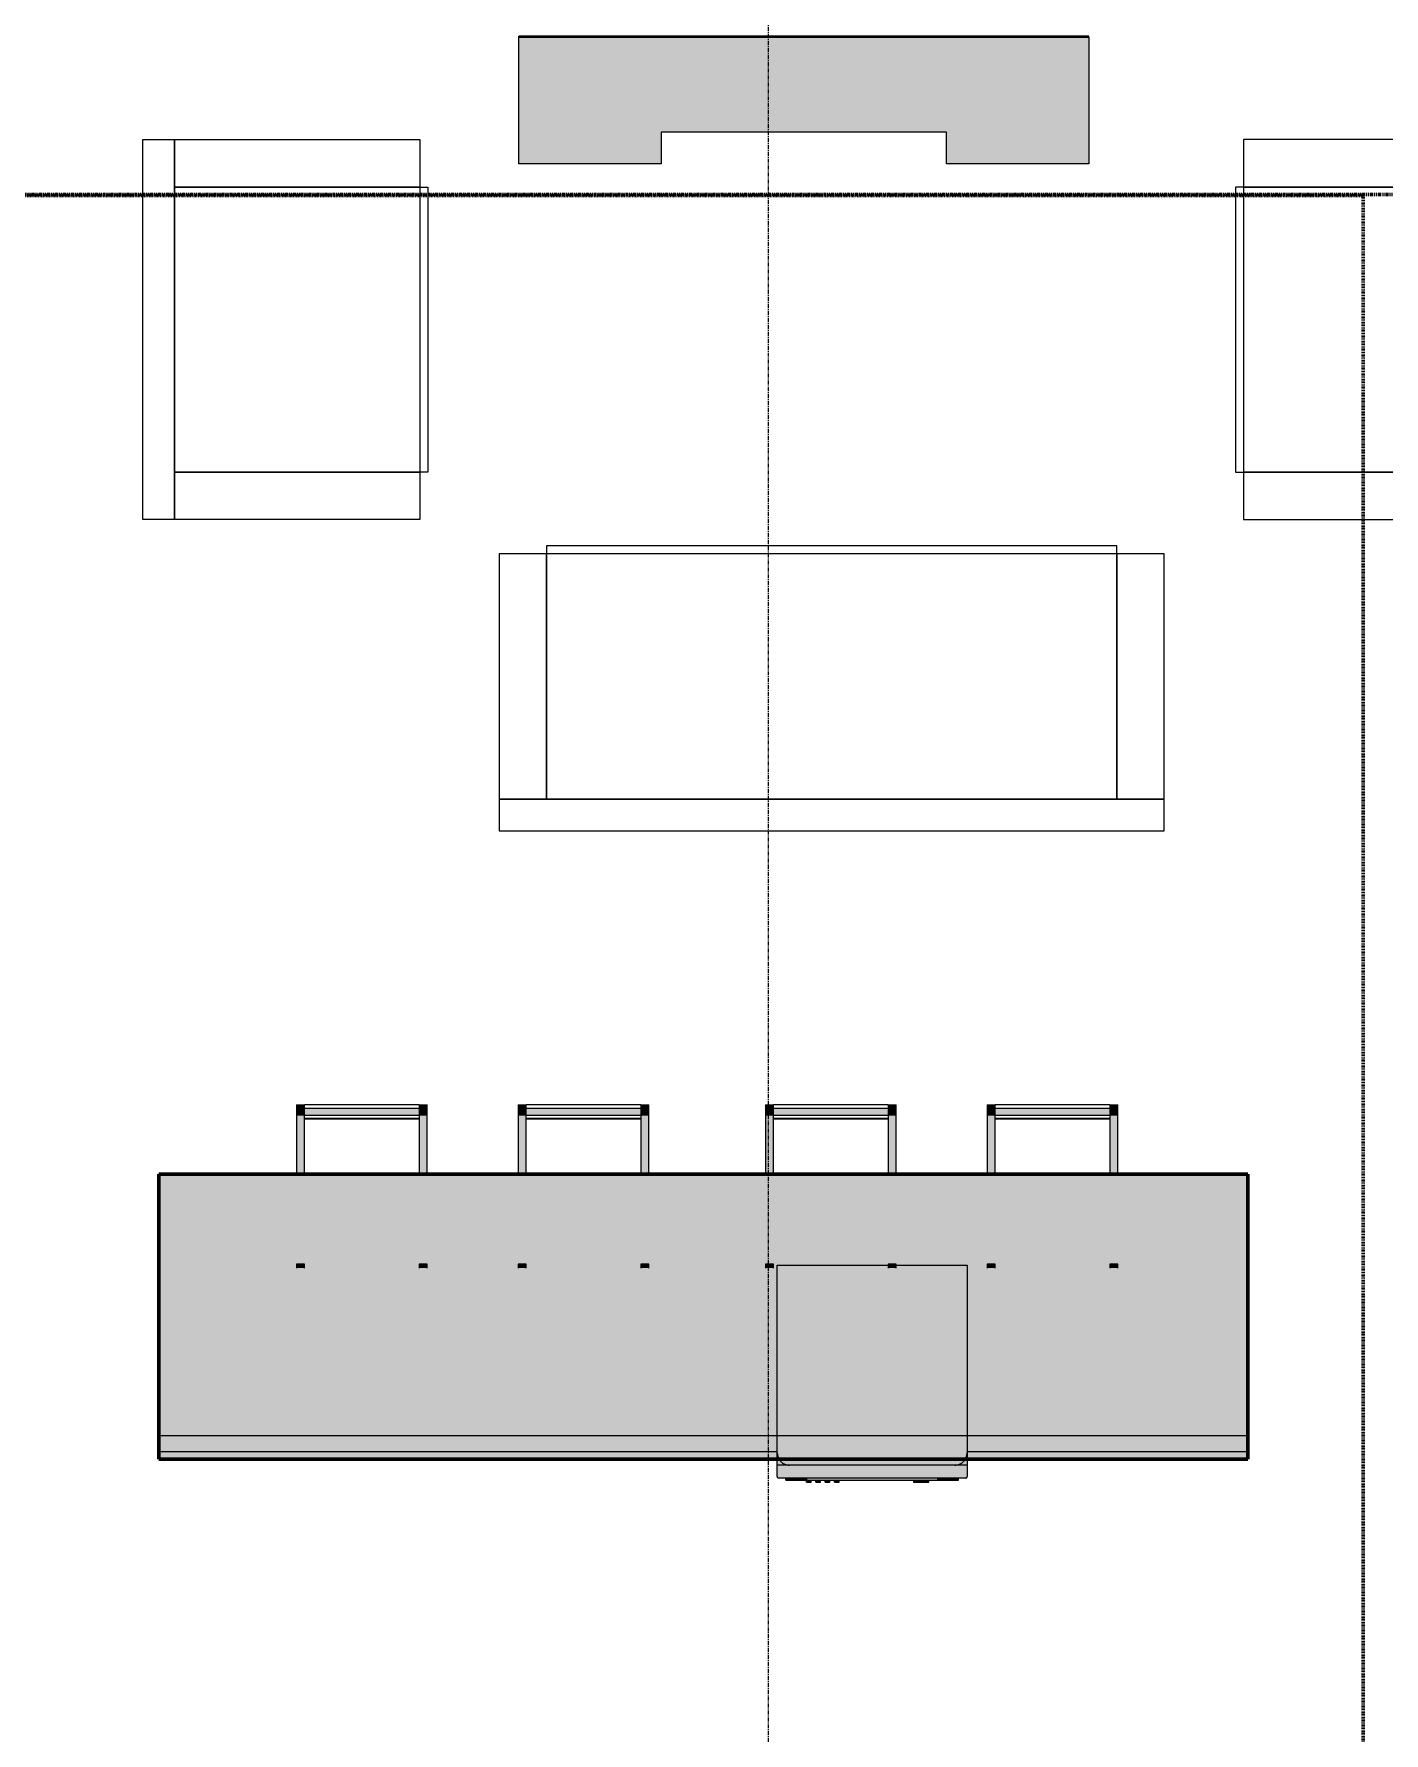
# Model space of a CAD drawing. Header units: inches. Extents: x -4061 to -1937, y 10959 to 12323.
# Drawn here: x -2266.1 to -2095.6, y 11894.4 to 12109 of the extents above; entities that cross this region are included whole.
import ezdxf

# ---------------------------------------------------------------- set-up
doc = ezdxf.new("R2010")
doc.units = ezdxf.units.IN
doc.header["$MEASUREMENT"] = 0
for name, pattern in [('Dash 1_16_', [0.125, 0.0625, -0.0625]), ('Double Dash 3_8_', [1, 0.375, -0.125, 0.125, -0.125, 0.125, -0.125]), ('Grid Line 1_2_', [0.875, 0.5, -0.125, 0.125, -0.125])]:
    doc.linetypes.add(name, pattern=pattern)
for name, color, linetype, lineweight in [('0-1', 7, 'Continuous', 5), ('0-2', 250, 'Continuous', 9), ('0-4', 10, 'Double Dash 3_8_', 60), ('C-PROP-LINE-1', 10, 'Double Dash 3_8_', 60), ('C-PROP-LINE-2', 91, 'Dash 1_16_', 60), ('I-FURN', 30, 'Continuous', 9), ('I-FURN-1', 250, 'Continuous', 9), ('I-FURN-2', 9, 'Continuous', 9), ('Q-CASE-1', 9, 'Continuous', 9), ('Q-CASE-2', 10, 'Continuous', 60), ('Q-CASE-3', 250, 'Continuous', 9), ('Q-SPCQ-1', 250, 'Continuous', 9), ('Q-SPCQ-2', 135, 'Continuous', 9), ('S-GRID-1', 1, 'Grid Line 1_2_', 9)]:
    doc.layers.add(name, color=color, linetype=linetype, lineweight=lineweight)

# ---------------------------------------------------------------- blocks, each defined once
blk = doc.blocks.new('Entertainment_Center_14771 - Entertainment_Center_14771-1352616-ENLARGED RCP - 3RD FLOOR PLAN - EAST')
at = {"layer": 'I-FURN-2'}
for points in [[(36, 6.12), (-36, 6.12), (-36, 6), (36, 6)], [(36, -10), (36, 6), (-36, 6), (-36, -10), (-18, -10), (-18, -6), (18, -6), (18, -10), (35, -10)], [(-34.85, -10), (-35.34, -10), (-35.31, -10.03), (-34.85, -10.03)], [(-18.66, -10.03), (-18.66, -10), (-19.66, -10), (-19.66, -10.03), (-19, -10.03)], [(19.66, -10), (18.66, -10), (18.66, -10.03), (19.66, -10.03)], [(35.34, -10.03), (35.31, -10), (34.85, -10), (34.85, -10.03), (35.31, -10.03)]]:
    blk.add_hatch(color=256, dxfattribs=at).paths.add_polyline_path(points, flags=0)
at = {"layer": 'I-FURN-1'}
for p, q in [((36, 6.12), (-36, 6.12)), ((-36, 6), (-36, 6.12)), ((-36, 6), (36, 6)), ((-36, -10), (-36, 6)), ((-36, 6), (36, 6)), ((36, 6), (36, 6.12)), ((36, 6), (36, -10)), ((18, -6), (-18, -6)), ((-18, -6), (-18, -10)), ((18, -10), (18, -6)), ((-18, -10), (-36, -10)), ((-35.34, -10.03), (-35.34, -10)), ((-34.85, -10.03), (-35.34, -10.03)), ((-34.85, -10), (-34.85, -10.03)), ((-19.66, -10.03), (-19.66, -10)), ((-18.66, -10.03), (-19.66, -10.03)), ((-18.66, -10), (-18.66, -10.03)), ((36, -10), (18, -10)), ((18.66, -10.03), (18.66, -10)), ((19.66, -10.03), (18.66, -10.03)), ((19.66, -10), (19.66, -10.03)), ((34.85, -10.03), (34.85, -10)), ((35.34, -10.03), (34.85, -10.03)), ((35.34, -10), (35.34, -10.03))]:
    blk.add_line(p, q, dxfattribs=at)
blk = doc.blocks.new('Couch-Both_Arms-Generic - 1-1352606-ENLARGED RCP - 3RD FLOOR PLAN - EAST')
at = {"layer": 'I-FURN'}
for p, q in [((-42, 13.5), (42, 13.5)), ((-36, 13.5), (-42, 13.5)), ((-42, 13.5), (-42, -17.5)), ((36, 13.5), (-36, 13.5)), ((-36, 13.5), (-36, -18.5)), ((-36, -17.5), (-36, 13.5)), ((36, -18.5), (36, 13.5)), ((42, 13.5), (36, 13.5)), ((36, 13.5), (36, -17.5)), ((42, -17.5), (42, 13.5)), ((-42, -17.5), (-36, -17.5)), ((-36, -18.5), (36, -18.5)), ((36, -17.5), (42, -17.5))]:
    blk.add_line(p, q, dxfattribs=at)
at = {"layer": 'I-FURN-1'}
for p, q in [((42, 17.5), (-42, 17.5)), ((-42, 17.5), (-42, -17.5)), ((42, -17.5), (42, 17.5)), ((-42, -17.5), (42, -17.5))]:
    blk.add_line(p, q, dxfattribs=at)
blk = doc.blocks.new('Couch-Both_Arms-Generic - 2-1523460-ENLARGED RCP - 3RD FLOOR PLAN - EAST')
at = {"layer": 'I-FURN'}
for p, q in [((-24, 17.5), (-18, 17.5)), ((-24, -13.5), (-24, 17.5)), ((-18, 18.5), (18, 18.5)), ((-18, -13.5), (-18, 18.5)), ((-18, 17.5), (-18, -13.5)), ((18, 18.5), (18, -13.5)), ((18, 17.5), (24, 17.5)), ((18, -13.5), (18, 17.5)), ((24, 17.5), (24, -13.5)), ((-24, -13.5), (24, -13.5)), ((-18, -13.5), (-24, -13.5)), ((18, -13.5), (-18, -13.5)), ((24, -13.5), (18, -13.5))]:
    blk.add_line(p, q, dxfattribs=at)
at = {"layer": 'I-FURN-1'}
for p, q in [((-24, 17.5), (24, 17.5)), ((-24, -17.5), (-24, 17.5)), ((24, 17.5), (24, -17.5)), ((24, -17.5), (-24, -17.5))]:
    blk.add_line(p, q, dxfattribs=at)
blk = doc.blocks.new('Couch-Both_Arms-Generic - 2-1352635-ENLARGED RCP - 3RD FLOOR PLAN - EAST')
at = {"layer": 'I-FURN'}
for p, q in [((-24, 13.5), (24, 13.5)), ((-18, 13.5), (-24, 13.5)), ((-24, 13.5), (-24, -17.5)), ((18, 13.5), (-18, 13.5)), ((-18, 13.5), (-18, -18.5)), ((-18, -17.5), (-18, 13.5)), ((18, -18.5), (18, 13.5)), ((24, 13.5), (18, 13.5)), ((18, 13.5), (18, -17.5)), ((24, -17.5), (24, 13.5)), ((-24, -17.5), (-18, -17.5)), ((-18, -18.5), (18, -18.5)), ((18, -17.5), (24, -17.5))]:
    blk.add_line(p, q, dxfattribs=at)
at = {"layer": 'I-FURN-1'}
for p, q in [((24, 17.5), (-24, 17.5)), ((-24, 17.5), (-24, -17.5)), ((24, -17.5), (24, 17.5)), ((-24, -17.5), (24, -17.5))]:
    blk.add_line(p, q, dxfattribs=at)
blk = doc.blocks.new('Dishwasher_15404 - 34_ counter-V21-ENLARGED RCP - 3RD FLOOR PLAN - EAST')
at = {"layer": 'Q-SPCQ-2'}
for points in [[(25.25, -22.43), (25.25, -1.57), (25.17, -1.1), (24.98, -0.71), (24.74, -0.42), (24.46, -0.21), (24.08, -0.05), (23.55, 0), (21.5, 0), (21.5, -24), (23.68, -24), (24.08, -23.95), (24.46, -23.79), (24.83, -23.48), (25.07, -23.15), (25.2, -22.77)], [(25, -0.74), (24.96, -0.67), (24.98, -0.71)], [(26.87, -23.8), (26.87, -0.15), (26.82, -0.06), (26.68, 0), (25.25, 0), (25.25, -24), (26.73, -23.98), (26.82, -23.94)], [(27.12, -1.09), (26.87, -1.09), (26.87, -2.61), (27.12, -2.61)], [(27.12, -20.19), (27.12, -3.81), (26.87, -3.81), (26.87, -20.19)], [(27.12, -2.61), (26.87, -2.63), (26.87, -3.81), (27.12, -3.81), (27.12, -2.78)], [(27.37, -5.81), (27.37, -4.82), (27.12, -4.82), (27.12, -5.81)], [(27.37, -6.66), (27.37, -5.81), (27.12, -5.81), (27.12, -6.79), (27.37, -6.79), (27.37, -6.76)], [(27.37, -16.74), (27.37, -16.15), (27.12, -16.15), (27.12, -16.74)], [(27.37, -17.92), (27.37, -17.33), (27.12, -17.33), (27.12, -17.92)], [(27.37, -19.1), (27.37, -18.51), (27.12, -18.51), (27.12, -19.1)], [(27.12, -21.01), (27.12, -20.19), (26.87, -20.19), (26.87, -21.39), (27.12, -21.39), (27.12, -21.22)], [(27.12, -22.91), (27.12, -21.39), (26.87, -21.39), (26.9, -22.91)], [(27.37, -20.28), (27.37, -19.69), (27.12, -19.69), (27.12, -20.28)]]:
    blk.add_hatch(color=256, dxfattribs=at).paths.add_polyline_path(points, flags=0)
h = blk.add_hatch(color=256, dxfattribs=at)
h.paths.add_polyline_path([(25.25, -24), (25.25, -22.43), (25.2, -22.83), (24.96, -23.33), (24.74, -23.58), (24.46, -23.79), (24.08, -23.95), (23.68, -24), (24.75, -24)], flags=0)
h.paths.add_polyline_path([(25.25, -1), (25.25, 0), (23.68, 0), (24.08, -0.05), (24.46, -0.21), (24.83, -0.52), (25.04, -0.79), (25.22, -1.25), (25.25, -1.31), (25.25, -1.17)], flags=0)
at = {"layer": 'Q-SPCQ-1'}
for p, q in [((0, -8.97), (0, 0)), ((0, 0), (23.68, 0)), ((23.68, 0), (25.25, 0)), ((25.25, 0), (26.68, 0)), ((25.25, 0), (25.25, -1.57)), ((25.25, -1.57), (25.25, -22.43)), ((26.87, -0.2), (26.87, -23.8)), ((27.12, -1.09), (26.87, -1.09)), ((27.12, -2.61), (27.12, -1.09)), ((27.12, -3.81), (27.12, -2.61)), ((27.12, -20.19), (27.12, -3.81)), ((27.37, -4.82), (27.12, -4.82)), ((27.37, -5.81), (27.37, -4.82)), ((27.37, -6.79), (27.37, -5.81)), ((27.12, -6.79), (27.37, -6.79)), ((0, -24), (0, -9.97)), ((27.37, -16.15), (27.12, -16.15)), ((27.37, -16.74), (27.12, -16.74)), ((27.37, -16.74), (27.37, -16.15)), ((27.37, -17.33), (27.12, -17.33)), ((27.37, -17.92), (27.12, -17.92)), ((27.37, -18.51), (27.12, -18.51)), ((27.37, -19.1), (27.12, -19.1)), ((27.37, -17.92), (27.37, -17.33)), ((27.37, -19.1), (27.37, -18.51)), ((27.37, -19.69), (27.12, -19.69)), ((27.12, -21.39), (27.12, -20.19)), ((27.37, -20.28), (27.12, -20.28)), ((27.12, -22.91), (27.12, -21.39)), ((27.37, -20.28), (27.37, -19.69)), ((25.25, -22.43), (25.25, -24)), ((27.12, -22.91), (26.87, -22.91)), ((23.68, -24), (0, -24)), ((25.25, -24), (23.68, -24)), ((26.68, -24), (25.25, -24))]:
    blk.add_line(p, q, dxfattribs=at)
for centre, radius, start, end in [((26.68, -0.2), 0.197, 0, 90), ((23.68, -1.57), 1.57, 0, 90), ((23.68, -1.57), 1.57, 32.077, 42.3359), ((23.68, -1.57), 1.57, 17.8182, 27.5266), ((23.68, -1.57), 1.57, 0, 13.6425), ((26.68, -0.2), 0.197, 15, 75), ((23.68, -22.43), 1.57, 270, 0), ((23.68, -22.43), 1.57, 317.6641, 327.923), ((23.68, -22.43), 1.57, 332.4734, 342.1818), ((23.68, -22.43), 1.57, 346.3575, 0), ((26.68, -23.8), 0.197, 270, 0)]:
    blk.add_arc(centre, radius, start, end, dxfattribs=at)
blk = doc.blocks.new('OD_CW_Base Cabinet - OD_CW_Base Cabinet-2044984-ENLARGED RCP - 3RD FLOOR PLAN - EAST')
at = {"layer": 'Q-CASE-1'}
h = blk.add_hatch(color=256, dxfattribs=at)
h.paths.add_polyline_path([(0.74, 12), (0.74, 11), (36.19, 11), (36.19, 12), (11.86, 12)], flags=0)
h.paths.add_polyline_path([(134.49, 12), (60.19, 12), (60.19, 11), (138.27, 11), (138.27, 12)], flags=0)
h = blk.add_hatch(color=256, dxfattribs=at)
h.paths.add_polyline_path([(0.74, 11), (0.74, 9), (36.19, 9), (36.19, 11), (11.86, 11)], flags=0)
h.paths.add_polyline_path([(134.49, 11), (60.19, 11), (60.19, 9), (138.27, 9), (138.27, 11)], flags=0)
h = blk.add_hatch(color=256, dxfattribs=at)
h.paths.add_polyline_path([(73.18, 9), (0.74, 9), (0.74, -24), (138.27, -24), (138.27, 9), (76.38, 9)], flags=0)
h.paths.add_polyline_path([(92.88, -12.14), (92.88, -12.64), (91.88, -12.64), (91.88, -12.14)], flags=0)
h.paths.add_polyline_path([(77.38, -12.14), (77.38, -12.64), (76.38, -12.64), (76.38, -12.14)], flags=0)
h.paths.add_polyline_path([(120.88, -12.14), (120.88, -12.64), (119.88, -12.64), (119.88, -12.14)], flags=0)
h.paths.add_polyline_path([(61.66, -12.14), (61.66, -12.64), (60.66, -12.64), (60.66, -12.14)], flags=0)
h.paths.add_polyline_path([(105.38, -12.14), (105.38, -12.64), (104.38, -12.64), (104.38, -12.14)], flags=0)
h.paths.add_polyline_path([(46.16, -12.14), (46.16, -12.64), (45.16, -12.64), (45.16, -12.14)], flags=0)
h.paths.add_polyline_path([(33.66, -12.14), (33.66, -12.64), (32.66, -12.64), (32.66, -12.14)], flags=0)
h.paths.add_polyline_path([(18.16, -12.14), (18.16, -12.64), (17.16, -12.64), (17.16, -12.14)], flags=0)
at = {"layer": 'Q-CASE-2'}
for p, q in [((0.74, -24), (0.74, 12)), ((0.74, 12), (138.27, 12)), ((138.27, 12), (138.27, -24)), ((138.27, -24), (0.74, -24))]:
    blk.add_line(p, q, dxfattribs=at)
at = {"layer": 'Q-CASE-3'}
for p, q in [((0.74, 12), (0.74, 11)), ((36.19, 12), (0.74, 12)), ((36.19, 11), (0.74, 11)), ((0.74, 11), (0.74, 9)), ((36.19, 11), (0.74, 11)), ((138.27, 12), (60.19, 12)), ((138.27, 11), (60.19, 11)), ((138.27, 11), (60.19, 11)), ((138.27, 11), (138.27, 12)), ((138.27, 9), (138.27, 11)), ((0.74, 9), (0.74, -24)), ((138.27, 9), (0.74, 9)), ((138.27, -24), (138.27, 9)), ((138.27, -24), (0.74, -24))]:
    blk.add_line(p, q, dxfattribs=at)
blk = doc.blocks.new('Bar_Stool_6722_1_ - Bar_Stool_6722_1_-V22-ENLARGED RCP - 3RD FLOOR PLAN - EAST')
at = {"layer": 'I-FURN-2'}
for points in [[(1, -0.75), (1, 0), (0, 0), (0, -0.75)], [(15.5, -0.75), (16.5, -0.75), (16.5, 0), (15.5, 0), (15.5, -0.46)], [(1, -1.3), (1, -0.75), (0, -0.75), (0, -1.3)], [(1, -8.78), (1, -1.3), (0, -1.3), (0, -8.78)], [(1, -1.3), (15.5, -1.3), (15.5, -0.46), (1, -0.46), (1, -1.3)], [(15.5, -1.3), (16.5, -1.3), (16.5, -0.75), (15.5, -0.75), (15.5, -0.94)], [(16, -8.78), (16.5, -8.78), (16.5, -1.3), (15.5, -1.3), (15.5, -8.78)], [(1, -20.14), (1, -20.13), (0, -20.14)], [(0, -20.63), (1, -20.63), (1, -20.14), (0, -20.14)], [(15.5, -20.63), (16.5, -20.63), (16.5, -20.14), (15.5, -20.14)]]:
    blk.add_hatch(color=256, dxfattribs=at).paths.add_polyline_path(points, flags=0)
at = {"layer": 'I-FURN-1'}
for p, q in [((0, 0), (0, -0.75)), ((0, 0), (1, 0)), ((1, -0.75), (1, 0)), ((0, -0.75), (0, -1.3)), ((1, -0.75), (0, -0.75)), ((0, -1.3), (0, -8.78)), ((1, -1.3), (0, -1.3)), ((15.5, 0), (1, 0)), ((15.5, -0.46), (1, -0.46)), ((1, -1.3), (1, -0.75)), ((1, -1.3), (15.5, -1.3)), ((1, -8.78), (1, -1.3)), ((15.5, -1.73), (1, -1.73)), ((15.5, -1.83), (1, -1.83)), ((15.5, 0), (15.5, -0.75)), ((15.5, 0), (16.5, 0)), ((15.5, -0.75), (15.5, -1.3)), ((16.5, -0.75), (15.5, -0.75)), ((15.5, -1.3), (15.5, -8.78)), ((16.5, -1.3), (15.5, -1.3)), ((16.5, -0.75), (16.5, 0)), ((16.5, -1.3), (16.5, -0.75)), ((16.5, -8.78), (16.5, -1.3)), ((0, -20.14), (0, -20.63)), ((1, -20.14), (0, -20.14)), ((1, -20.63), (1, -20.14)), ((15.5, -20.14), (15.5, -20.63)), ((16.5, -20.14), (15.5, -20.14)), ((16.5, -20.63), (16.5, -20.14))]:
    blk.add_line(p, q, dxfattribs=at)
blk = doc.blocks.new('Bar_Stool_6722_1_ - Bar_Stool_6722_1_-V14-ENLARGED RCP - 3RD FLOOR PLAN - EAST')
at = {"layer": 'I-FURN-2'}
for points in [[(1, 20.63), (0, 20.63), (0, 20.14), (1, 20.14)], [(16.5, 20.14), (16.5, 20.63), (15.5, 20.63), (15.5, 20.14)], [(1, 1.3), (1, 8.78), (0, 8.78), (0, 1.3)], [(16.5, 1.83), (16.5, 8.78), (15.5, 8.78), (15.5, 1.3), (16.5, 1.3)], [(1, 0.75), (1, 1.3), (0, 1.3), (0, 0.75), (1, 0.75)], [(1, 0.46), (1, 0.75), (0, 0.75), (0, 0), (1, 0)], [(15.5, 1.3), (1, 1.3), (1, 0.46), (15.5, 0.46), (15.5, 1.3)], [(16.5, 0.75), (16.5, 1.3), (15.5, 1.3), (15.5, 0.75), (16.5, 0.75)], [(16.5, 0.46), (16.5, 0.75), (15.5, 0.75), (15.5, 0), (16.5, 0)]]:
    blk.add_hatch(color=256, dxfattribs=at).paths.add_polyline_path(points, flags=0)
at = {"layer": 'I-FURN-1'}
for p, q in [((0, 20.63), (0, 20.14)), ((0, 20.14), (1, 20.14)), ((1, 20.14), (1, 20.63)), ((15.5, 20.63), (15.5, 20.14)), ((15.5, 20.14), (16.5, 20.14)), ((16.5, 20.14), (16.5, 20.63)), ((0, 8.78), (0, 1.3)), ((1, 1.3), (1, 8.78)), ((15.5, 8.78), (15.5, 1.3)), ((16.5, 1.3), (16.5, 8.78)), ((0, 1.3), (1, 1.3)), ((0, 1.3), (0, 0.75)), ((0, 0.75), (0, 0)), ((0, 0.75), (1, 0.75)), ((1, 1.83), (15.5, 1.83)), ((1, 1.73), (15.5, 1.73)), ((15.5, 1.3), (1, 1.3)), ((1, 0.75), (1, 1.3)), ((1, 0), (1, 0.75)), ((1, 0.46), (15.5, 0.46)), ((15.5, 1.3), (16.5, 1.3)), ((15.5, 1.3), (15.5, 0.75)), ((15.5, 0.75), (15.5, 0)), ((15.5, 0.75), (16.5, 0.75)), ((16.5, 0), (15.5, 0)), ((16.5, 0.75), (16.5, 1.3)), ((16.5, 0), (16.5, 0.75)), ((1, 0), (0, 0)), ((1, 0), (15.5, 0))]:
    blk.add_line(p, q, dxfattribs=at)
blk = doc.blocks.new('Bar_Stool_6722_1_ - Bar_Stool_6722_1_-V13-ENLARGED RCP - 3RD FLOOR PLAN - EAST')
at = {"layer": 'I-FURN-2'}
for points in [[(1, 20.63), (0, 20.63), (0, 20.14), (1, 20.14)], [(16.5, 20.63), (15.5, 20.63), (15.5, 20.14), (16.5, 20.14)], [(16.5, 20.13), (16.5, 20.14), (16.05, 20.13)], [(1, 1.3), (1, 8.78), (0, 8.78), (0, 1.3)], [(16.5, 1.83), (16.5, 8.78), (15.5, 8.78), (15.5, 1.3), (16.5, 1.3)], [(1, 0.75), (1, 1.3), (0, 1.3), (0, 0.75), (1, 0.75)], [(1, 0.46), (1, 0.75), (0, 0.75), (0, 0), (1, 0)], [(15.5, 0.75), (15.5, 1.3), (1, 1.3), (1, 0.46), (15.5, 0.46), (15.5, 0.75)], [(16.5, 1.3), (15.5, 1.3), (15.5, 0.75), (16.5, 0.75), (16.5, 0.94)], [(16.5, 0), (16.5, 0.75), (15.5, 0.75), (15.5, 0), (16.05, 0)]]:
    blk.add_hatch(color=256, dxfattribs=at).paths.add_polyline_path(points, flags=0)
at = {"layer": 'I-FURN-1'}
for p, q in [((0, 20.63), (0, 20.14)), ((0, 20.14), (1, 20.14)), ((1, 20.14), (1, 20.63)), ((15.5, 20.63), (15.5, 20.14)), ((15.5, 20.14), (16.5, 20.14)), ((16.5, 20.14), (16.5, 20.63)), ((0, 8.78), (0, 1.3)), ((1, 1.3), (1, 8.78)), ((15.5, 8.78), (15.5, 1.3)), ((16.5, 1.3), (16.5, 8.78)), ((0, 1.3), (1, 1.3)), ((0, 1.3), (0, 0.75)), ((0, 0.75), (0, 0)), ((0, 0.75), (1, 0.75)), ((1, 1.83), (15.5, 1.83)), ((1, 1.73), (15.5, 1.73)), ((15.5, 1.3), (1, 1.3)), ((1, 0.75), (1, 1.3)), ((1, 0), (1, 0.75)), ((1, 0.46), (15.5, 0.46)), ((15.5, 1.3), (16.5, 1.3)), ((15.5, 1.3), (15.5, 0.75)), ((15.5, 0.75), (15.5, 0)), ((15.5, 0.75), (16.5, 0.75)), ((16.5, 0), (15.5, 0)), ((16.5, 0.75), (16.5, 1.3)), ((16.5, 0), (16.5, 0.75)), ((1, 0), (0, 0)), ((1, 0), (15.5, 0))]:
    blk.add_line(p, q, dxfattribs=at)
blk = doc.blocks.new('CTR - 1st Phase - Unit Layouts_rvt-1-ENLARGED RCP - 3RD FLOOR PLAN - EAST')
at = {"layer": '0-2'}
for name, p in [('Entertainment_Center_14771 - Entertainment_Center_14771-1352616-ENLARGED RCP - 3RD FLOOR PLAN - EAST', (-2168.87, 12102.59)), ('Bar_Stool_6722_1_ - Bar_Stool_6722_1_-V22-ENLARGED RCP - 3RD FLOOR PLAN - EAST', (-2204.94, 11973.73))]:
    blk.add_blockref(name, p, dxfattribs=at)
for name, p, rotation in [('Couch-Both_Arms-Generic - 2-1523460-ENLARGED RCP - 3RD FLOOR PLAN - EAST', (-2234.86, 12071.64), 270.0000000000235), ('Couch-Both_Arms-Generic - 2-1352635-ENLARGED RCP - 3RD FLOOR PLAN - EAST', (-2095.86, 12071.64), 270.0000000000076), ('Couch-Both_Arms-Generic - 1-1352606-ENLARGED RCP - 3RD FLOOR PLAN - EAST', (-2165.36, 12025.81), 180), ('Bar_Stool_6722_1_ - Bar_Stool_6722_1_-V13-ENLARGED RCP - 3RD FLOOR PLAN - EAST', (-2216.44, 11973.73), 180), ('Bar_Stool_6722_1_ - Bar_Stool_6722_1_-V14-ENLARGED RCP - 3RD FLOOR PLAN - EAST', (-2157.22, 11973.73), 180), ('Bar_Stool_6722_1_ - Bar_Stool_6722_1_-V14-ENLARGED RCP - 3RD FLOOR PLAN - EAST', (-2129.22, 11973.73), 180), ('OD_CW_Base Cabinet - OD_CW_Base Cabinet-2044984-ENLARGED RCP - 3RD FLOOR PLAN - EAST', (-2112.06, 11940.95), 180), ('Dishwasher_15404 - 34_ counter-V21-ENLARGED RCP - 3RD FLOOR PLAN - EAST', (-2148.25, 11953.45), 270.0000000001183)]:
    blk.add_blockref(name, p, dxfattribs=dict(at, rotation=rotation))
blk = doc.blocks.new('Family - ___-1878392-ENLARGED RCP - 3RD FLOOR PLAN - EAST')
at = {"layer": 'C-PROP-LINE-1'}
blk.add_line((-3833.41, 12088.69), (-2001.29, 12088.69), dxfattribs=at)
blk = doc.blocks.new('CTR - 1st Phase - Shell_rvt-1-ENLARGED RCP - 3RD FLOOR PLAN - EAST')
at = {"layer": 'S-GRID-1'}
blk.add_line((-2173.32, 10958.72), (-2173.32, 12290.35), dxfattribs=at)
at = {"layer": '0-4'}
blk.add_blockref('Family - ___-1878392-ENLARGED RCP - 3RD FLOOR PLAN - EAST', (0, 0), dxfattribs=at)
blk = doc.blocks.new('Family - ___-1870574-ENLARGED RCP - 3RD FLOOR PLAN - EAST')
at = {"layer": 'C-PROP-LINE-2'}
for p, q in [((-2098.26, 12088.59), (-3831.16, 12088.59)), ((-2098.26, 11277.29), (-2098.26, 12088.59))]:
    blk.add_line(p, q, dxfattribs=at)

msp = doc.modelspace()

# ---------------------------------------------------------------- block references
at = {"layer": '0-1'}
for name in ['CTR - 1st Phase - Shell_rvt-1-ENLARGED RCP - 3RD FLOOR PLAN - EAST', 'CTR - 1st Phase - Unit Layouts_rvt-1-ENLARGED RCP - 3RD FLOOR PLAN - EAST']:
    msp.add_blockref(name, (0, 0), dxfattribs=at)
at = {"layer": 'C-PROP-LINE-2'}
msp.add_blockref('Family - ___-1870574-ENLARGED RCP - 3RD FLOOR PLAN - EAST', (0, 0), dxfattribs=at)

doc.saveas('drawing.dxf')
